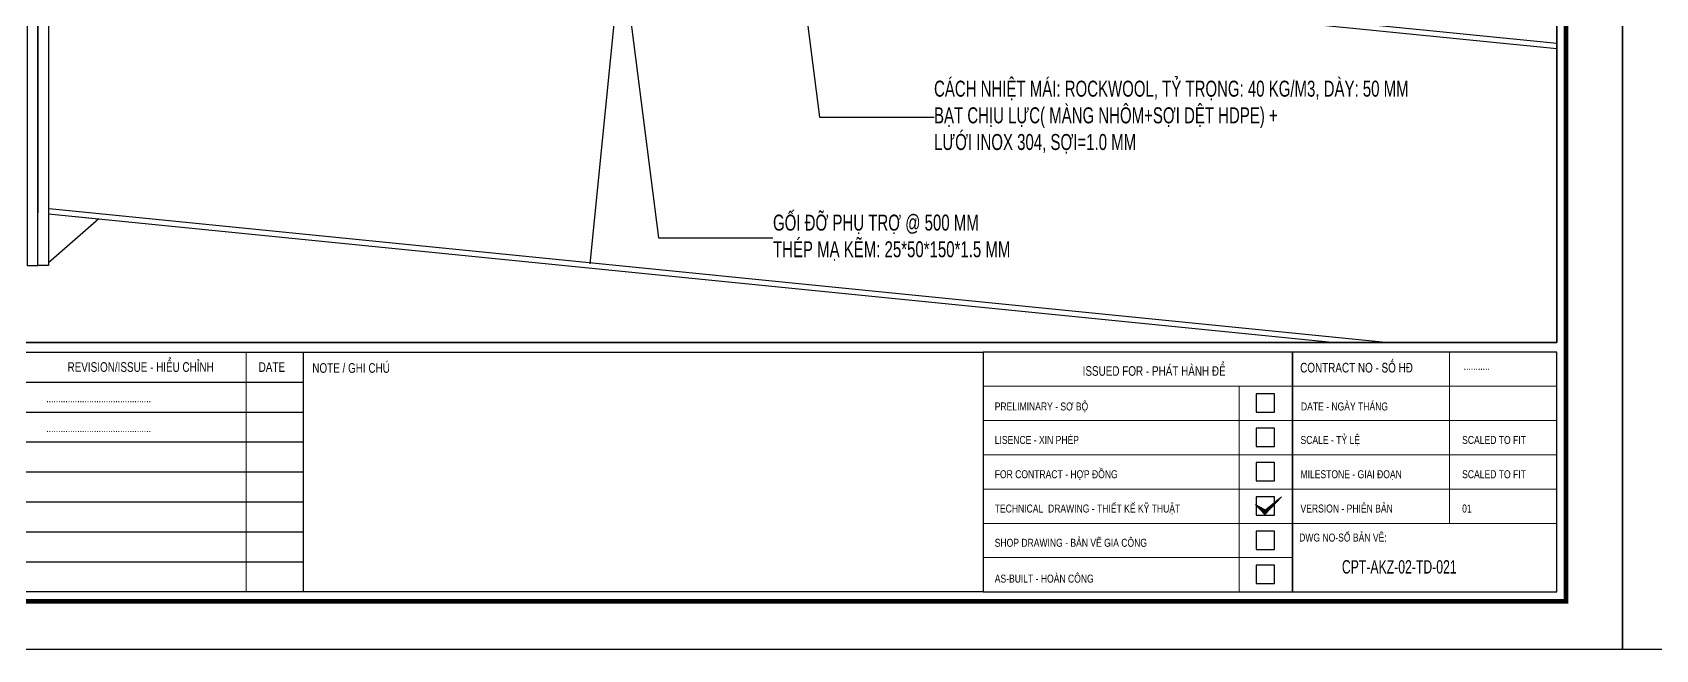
# Model space of a CAD drawing. Header units: inches. Extents: x 315041 to 662841, y -45540 to -35018.
# Drawn here: x 329905.4 to 330209.6, y -37110 to -36994.3 of the extents above; entities that cross this region are included whole.
import ezdxf
from ezdxf.enums import TextEntityAlignment as Align

# ---------------------------------------------------------------- set-up
doc = ezdxf.new("R2010")
doc.units = ezdxf.units.IN
doc.header["$MEASUREMENT"] = 0
for name, color, linetype in [('1', 1, 'Continuous'), ('2', 2, 'Continuous'), ('251', 251, 'Continuous'), ('3', 3, 'Continuous'), ('7', 7, 'Continuous'), ('BAO KHUNG', 31, 'Continuous'), ('Fast RSQ_A2 Frame$0$Khung ten', 4, 'Continuous')]:
    doc.layers.add(name, color=color, linetype=linetype)
doc.layers.add('Cover text', color=7, linetype='Continuous', true_color=0x52370f)
for name, color, linetype, lineweight in [('DETAIL$0$S-Dim', 8, 'Continuous', 20), ('DETAIL$0$S-Hatch', 8, 'Continuous', 13), ('S-Hatch', 8, 'Continuous', 9)]:
    doc.layers.add(name, color=color, linetype=linetype, lineweight=lineweight)
doc.styles.add('ST1H', font='vnshxh.shx', dxfattribs={"width": 0.7})
doc.styles.get("Standard").update_dxf_attribs({"font": 'VHARIALN.TTF'})
doc.styles.add('style2', font='VHAVANI.TTF')
doc.styles.add('TIEU DE', font='VHARIALN.TTF', dxfattribs={"width": 0.8})
doc.dimstyles.new('3', dxfattribs={"dimtxt": 3.5, "dimasz": 1.8, "dimexe": 1, "dimexo": 0, "dimgap": 1, "dimtad": 1, "dimdec": 0, "dimlfac": 3, "dimzin": 0, "dimdsep": 46, "dimtxsty": 'ST1H', "dimblk": 'OBLIQUE', "dimcen": 1, "dimdle": 1, "dimclrd": 8, "dimclre": 8, "dimclrt": 3, "dimadec": 0, "dimazin": 0, "dimtfac": 1, "dimtdec": 0, "dimtix": 1, "dimtofl": 0, "dimtmove": 1, "dimatfit": 3, "dimfxl": 0.18, "dimtolj": 1, "dimtzin": 0, "dimlwd": -1, "dimlwe": -1, "dimarcsym": 1})

# ---------------------------------------------------------------- blocks, each defined once
blk = doc.blocks.new('DETAIL$0$MARK')
at = {"layer": 'DETAIL$0$S-Hatch', "linetype": 'Continuous'}
h = blk.add_hatch(dxfattribs=at)
h.set_pattern_fill('ANSI31', color=256, scale=50, style=0)
h.paths.add_polyline_path([(1667850, -1156933), (1667909, -1156997), (1668012, -1156885), (1667913, -1156967)])
at = {"layer": 'DETAIL$0$S-Dim', "linetype": 'Continuous'}
blk.add_lwpolyline([(1667850, -1156933), (1667909, -1156997), (1668012, -1156885), (1667913, -1156967), (1667850, -1156933)], dxfattribs=at)
blk = doc.blocks.new('A$C75D82031')
at = {"layer": '2', "color": 157, "linetype": 'Continuous'}
blk.add_lwpolyline([(0, 420), (594, 420), (594, 0), (0, 0)], close=True, dxfattribs=at)
at = {"layer": '251', "linetype": 'Continuous'}
for p, q in [((285.8, 50.19), (346.77, 50.19)), ((285.8, 44.56), (346.77, 44.56)), ((285.8, 38.94), (346.77, 38.94)), ((285.8, 33.31), (346.77, 33.31)), ((285.8, 27.69), (346.77, 27.69)), ((285.8, 22.06), (346.77, 22.06)), ((285.8, 16.44), (346.77, 16.44))]:
    blk.add_line(p, q, dxfattribs=at)
at = {"layer": '7', "color": 147, "linetype": 'Continuous'}
blk.add_lwpolyline([(12.33, 57.61), (581.67, 57.61), (581.67, 409.19), (12.33, 409.19)], close=True, dxfattribs=at)
at = {"layer": 'BAO KHUNG', "color": 7}
blk.add_line((346.77, 10.81), (346.77, 55.81), dxfattribs=at)
at = {"layer": 'BAO KHUNG', "color": 167, "linetype": 'Continuous', "const_width": 0.871}
blk.add_lwpolyline([(10.59, 9.07), (583.41, 9.07), (583.41, 410.93), (10.59, 410.93)], close=True, dxfattribs=at)
at = {"layer": 'BAO KHUNG', "color": 7}
for points in [[(211.89, 55.81), (474.14, 55.81), (474.14, 10.81), (211.89, 10.81)], [(474.14, 10.81), (532.16, 10.81), (532.16, 55.81), (474.14, 55.81)], [(532.16, 10.81), (581.67, 10.81), (581.67, 55.81), (532.16, 55.81)]]:
    blk.add_lwpolyline(points, close=True, dxfattribs=at)
at = {"layer": 'Fast RSQ_A2 Frame$0$Khung ten', "color": 7, "ltscale": 1000}
for points in [[(525.34, 44.51), (528.78, 44.51), (528.78, 47.96), (525.34, 47.96)], [(525.34, 38.09), (528.78, 38.09), (528.78, 41.53), (525.34, 41.53)], [(525.34, 31.66), (528.78, 31.66), (528.78, 35.1), (525.34, 35.1)], [(525.34, 25.23), (528.78, 25.23), (528.78, 28.67), (525.34, 28.67)], [(525.34, 18.8), (528.78, 18.8), (528.78, 22.24), (525.34, 22.24)], [(525.34, 12.37), (528.78, 12.37), (528.78, 15.81), (525.34, 15.81)]]:
    blk.add_lwpolyline(points, close=True, dxfattribs=at)
at = {"layer": 'S-Hatch'}
for p, q in [((336.07, 55.81), (336.07, 10.81)), ((561.54, 55.81), (561.54, 23.67)), ((474.14, 49.38), (532.16, 49.38)), ((522.13, 10.81), (522.13, 49.38)), ((532.16, 49.38), (581.67, 49.38)), ((474.14, 42.95), (532.16, 42.95)), ((532.16, 42.95), (581.67, 42.95)), ((474.14, 36.52), (532.16, 36.52)), ((532.16, 36.52), (581.67, 36.52)), ((474.14, 30.1), (532.16, 30.1)), ((532.16, 30.1), (581.67, 30.1)), ((474.14, 23.67), (532.16, 23.67)), ((532.16, 23.67), (581.67, 23.67)), ((474.14, 17.24), (532.16, 17.24))]:
    blk.add_line(p, q, dxfattribs=at)
at = {"layer": 'DETAIL$0$S-Dim', "linetype": 'Continuous', "xscale": 0.02999999996973202, "yscale": 0.02999999996973202, "zscale": 0.02999999996973202}
blk.add_blockref('DETAIL$0$MARK', (-49510.32, 34735.23), dxfattribs=at)
at = {"layer": 'BAO KHUNG', "color": 7, "linetype": 'Continuous', "width": 0.9}
for s, p in [('REVISION/ISSUE - HIÓU CHØNH', (316.27, 53)), ('DATE', (340.86, 52.99))]:
    blk.add_text(s, height=1.8, dxfattribs=at).set_placement(p, align=Align.MIDDLE_CENTER)
for s, p in [('NOTE / GHI CHÚ', (348.44, 51.92)), ('CONTRACT NO - Sè H§', (533.57, 51.98))]:
    blk.add_text(s, height=1.8, dxfattribs=at).set_placement(p)
blk.add_text('ISSUED FOR - PHÁT HÀNH ĐỂ ', height=1.8, dxfattribs=at).set_placement((506.46, 51.36), align=Align.CENTER)
at = {"layer": 'BAO KHUNG', "color": 109, "linetype": 'Continuous', "style": 'style2', "width": 0.8}
blk.add_text('...........', height=1.5, dxfattribs=at).set_placement((564.21, 52.44))
at = {"layer": 'Cover text', "linetype": 'Continuous', "style": 'style2', "width": 0.8}
for s, p in [('............................................', (298.6, 46.4)), ('PRELIMINARY - S¥ Bé', (476.33, 44.85)), ('date - NGµY TH¸NG', (533.72, 44.85)), ('............................................', (298.6, 40.78)), ('LISENCE - XIN PHÐP', (476.33, 38.57)), ('scale - tû lÖ', (533.63, 38.57)), ('scaled to fit', (563.92, 38.57)), ('FOR CONTRACT - HîP §åNG', (476.33, 32.14)), ('MILESTONE - GIAI §O¹N', (533.63, 32.14)), ('scaled to fit', (563.92, 32.14)), ('TECHNICAL  DRAWING - THIÕT KÕ Kü THUËT', (476.33, 25.71)), ('VERSION - PHI£N B¶N', (533.63, 25.71)), ('01', (563.92, 25.71)), ('%%u%%udwg no-sè b¶n vÏ:', (533.38, 20.26)), ('SHOP DRAWING - B¶N VÏ GIA C¤NG', (476.33, 19.28)), ('AS-BUILT - HOµN C¤NG', (476.33, 12.56))]:
    blk.add_text(s, height=1.5, dxfattribs=at).set_placement(p)
blk = doc.blocks.new('_Oblique')
at = {"color": 0, "linetype": 'ByBlock', "lineweight": -2}
blk.add_line((-0.5, -0.5), (0.5, 0.5), dxfattribs=at)

msp = doc.modelspace()

# ---------------------------------------------------------------- linework, layer by layer
at = {"color": 8}
msp.add_lwpolyline([(329621.7734, -36700.8371), (330191.1113, -36700.8371), (330191.1113, -37052.4169), (329621.7734, -37052.4169)], close=True, dxfattribs=at)
at = {"layer": '1', "color": 8}
msp.add_line((330015.772, -36978.7394), (330009.8814, -37037.6456), dxfattribs=at)
at = {"layer": '2'}
for p, q in [((329906.4423, -36967.8065), (329906.4423, -37028.1057)), ((329908.4423, -36968.0065), (330191.1113, -36996.2734)), ((329908.3428, -36969.0015), (330191.1113, -36997.2783)), ((329908.4423, -37028.3057), (330149.5546, -37052.4169)), ((329908.5418, -37027.3107), (330159.6044, -37052.4169))]:
    msp.add_line(p, q, dxfattribs=at)
for points in [[(329904.4423, -37037.9561), (329906.4423, -37037.9561), (329906.4423, -36957.9561), (329904.4423, -36957.9561)], [(329908.4423, -37037.9561), (329906.4423, -37037.9561), (329906.4423, -36957.9561), (329908.4423, -36957.9561)]]:
    msp.add_lwpolyline(points, close=True, dxfattribs=at)
msp.add_lwpolyline([(329908.4581, -37028.3073), (329917.9109, -37029.2526), (329908.4423, -37037.4561)], dxfattribs=at)

# ---------------------------------------------------------------- block references
at = {"color": 1}
for p in [(329609.4423, -37110.027), (330203.4423, -37110.027)]:
    msp.add_blockref('A$C75D82031', p, dxfattribs=at)

# ---------------------------------------------------------------- texts
at = {"color": 3, "ltscale": 0.5, "style": 'TIEU DE', "width": 0.8}
msp.add_attdef('CPT-AKZ-02-TD-021', text='KC-01', height=2.5, dxfattribs=at).set_placement((330161.5855, -37094.512), align=Align.MIDDLE_CENTER)

# ---------------------------------------------------------------- next in the draw order: texts
at = {"color": 20, "true_color": 0xf25d0d, "insert": (330074.3967, -37010.1474), "char_height": 3, "attachment_point": 4, "style": 'ST1H', "bg_fill": 2}
msp.add_mtext('\\A1;C¸CH NHIÖT M¸I: ROCKWOOL, tû träng: 40 kg/m3, dµy: 50 mm\\PB¹T CHÞU LùC( MµNG NH¤M+SîI DÖT HDPE) +\\PL¦íI INOX 304, SîI=1.0 MM', dxfattribs=at)
at = {"layer": '3', "insert": (330044.2183, -37032.7698), "char_height": 3, "attachment_point": 4, "style": 'ST1H', "bg_fill": 2}
msp.add_mtext('\\A1;gèi ®ì phô trî @ 500 mm\\PthÐp m¹ kÏm: 25*50*150*1.5 mm', dxfattribs=at)

# ---------------------------------------------------------------- next in the draw order: leaders
at = {"color": 9}
for points in [[(330013.3806, -36959.4051), (330022.7683, -37032.7698), (330044.2183, -37032.7698)], [(330046.4998, -36959.7651), (330052.9467, -37010.1474), (330074.3967, -37010.1474)]]:
    msp.add_leader(points, dimstyle='3', override={"dimgap": 1, "dimtad": 0}, dxfattribs=at)

doc.saveas('drawing.dxf')
